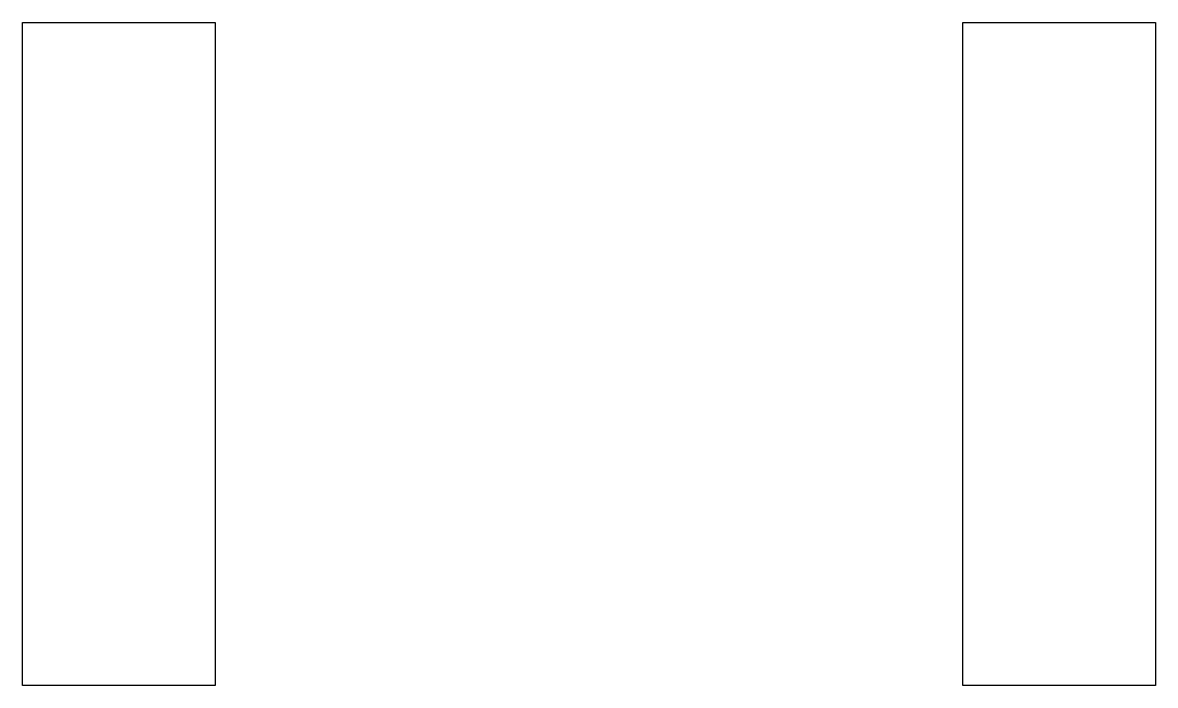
# Model space of a CAD drawing. Header units: millimetres. Extents: x 0 to 100, y 55 to 113.
import ezdxf

# ---------------------------------------------------------------- set-up
doc = ezdxf.new("R2010")
doc.units = ezdxf.units.MM

msp = doc.modelspace()

# ---------------------------------------------------------------- linework, layer by layer
for p, q in [((0, 54.75), (0, 113.25)), ((0, 113.25), (17, 113.25)), ((17, 113.25), (17, 54.75)), ((83, 54.75), (83, 113.25)), ((83, 113.25), (100, 113.25)), ((100, 113.25), (100, 54.75)), ((17, 54.75), (0, 54.75)), ((100, 54.75), (83, 54.75))]:
    msp.add_line(p, q)

doc.saveas('drawing.dxf')
